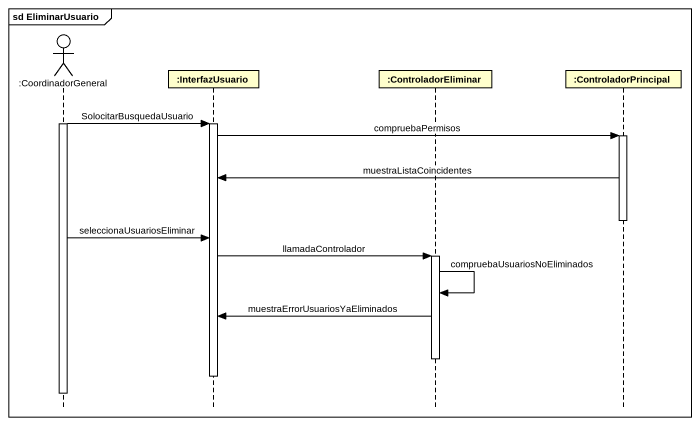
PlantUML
@startuml
mainframe sd EliminarUsuario
hide footbox
actor ":CoordinadorGeneral" as CoordinadorGeneral
participant ":InterfazUsuario" as InterfazUsuario
participant ":ControladorEliminar" as ControladorEliminar
participant ":ControladorPrincipal" as ControladorPrincipal

activate CoordinadorGeneral
CoordinadorGeneral -> InterfazUsuario : SolocitarBusquedaUsuario
activate InterfazUsuario
InterfazUsuario -> ControladorPrincipal : compruebaPermisos
activate ControladorPrincipal
ControladorPrincipal -> InterfazUsuario : muestraListaCoincidentes
deactivate ControladorPrincipal
CoordinadorGeneral -> InterfazUsuario : seleccionaUsuariosEliminar
InterfazUsuario -> ControladorEliminar : llamadaControlador
activate ControladorEliminar
ControladorEliminar -> ControladorEliminar : compruebaUsuariosNoEliminados
ControladorEliminar -> InterfazUsuario : muestraErrorUsuariosYaEliminados
deactivate ControladorEliminar
deactivate InterfazUsuario
deactivate CoordinadorGeneral
@enduml
